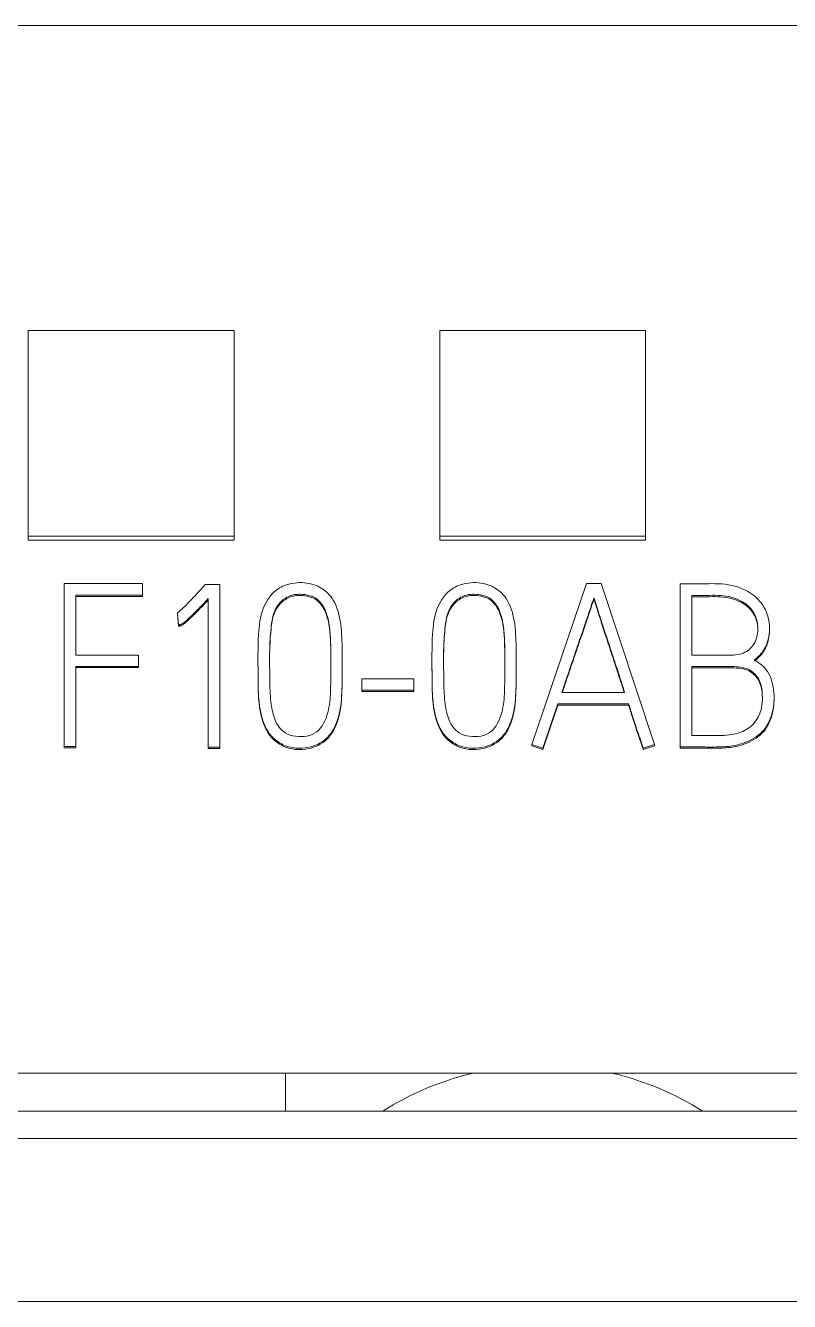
# Model space of a CAD drawing. Header units: millimetres. Extents: x 4134 to 7422, y 1400 to 3585.
# Drawn here: x 5989.42 to 5996.85, y 3360.38 to 3372.78 of the extents above; entities that cross this region are included whole.
import ezdxf

# ---------------------------------------------------------------- set-up
doc = ezdxf.new("R2010")
doc.units = ezdxf.units.MM
doc.layers.add('000-PI-Oprema', color=30, linetype='Continuous', lineweight=5)

# ---------------------------------------------------------------- blocks, each defined once
blk = doc.blocks.new('S7-1500 AI HS - 6ES7531-7NF10-0AB0')
at = {"layer": '000-PI-Oprema', "color": 0, "linetype": 'ByBlock', "lineweight": 0}
for p, q in [((29.8, 147), (5, 147)), ((16.4, 144.036), (16.4, 142.037)), ((18.4, 144.036), (16.4, 144.036)), ((18.4, 142.037), (18.4, 144.036)), ((20.4, 144.036), (20.4, 142.037)), ((22.4, 144.036), (20.4, 144.036)), ((22.4, 142.037), (22.4, 144.036)), ((16.4, 142.037), (16.4, 141.999)), ((16.4, 142.037), (18.4, 142.037)), ((16.4, 141.999), (18.4, 141.999)), ((18.4, 142.037), (18.4, 141.999)), ((20.4, 142.037), (20.4, 141.999)), ((20.4, 142.037), (22.4, 142.037)), ((20.4, 141.999), (22.4, 141.999)), ((22.4, 142.037), (22.4, 141.999)), ((16.749, 141.576), (16.749, 139.993)), ((17.511, 141.576), (16.749, 141.576)), ((17.511, 141.464), (17.511, 141.576)), ((18.121, 141.567), (18.261, 141.567)), ((18.261, 141.567), (18.261, 139.987)), ((21.827, 141.578), (21.296, 140.013)), ((21.969, 141.578), (21.827, 141.578)), ((22.486, 140.013), (21.969, 141.578)), ((22.737, 139.989), (22.737, 141.574)), ((16.863, 140.882), (16.863, 141.464)), ((16.863, 141.464), (17.511, 141.464)), ((16.863, 141.451), (17.511, 141.451)), ((17.511, 141.464), (17.511, 141.451)), ((18.15, 139.987), (18.15, 141.431)), ((21.898, 141.437), (21.898, 141.424)), ((22.85, 141.461), (22.85, 140.88)), ((17.852, 141.292), (17.852, 141.28)), ((17.859, 141.175), (17.852, 141.292)), ((17.859, 141.162), (17.852, 141.28)), ((17.859, 141.175), (17.859, 141.162)), ((23.605, 141.125), (23.605, 141.146)), ((17.471, 140.882), (16.863, 140.882)), ((17.471, 140.772), (17.471, 140.882)), ((16.863, 139.993), (16.863, 140.772)), ((16.863, 140.772), (17.471, 140.772)), ((16.863, 140.76), (17.471, 140.76)), ((17.471, 140.772), (17.471, 140.76)), ((18.633, 140.84), (18.633, 140.827)), ((19.452, 140.796), (19.452, 140.809)), ((20.324, 140.84), (20.324, 140.827)), ((21.143, 140.796), (21.143, 140.809)), ((22.85, 140.77), (22.85, 140.099)), ((19.643, 140.651), (19.643, 140.539)), ((20.149, 140.651), (19.643, 140.651)), ((20.149, 140.539), (20.149, 140.651)), ((19.643, 140.539), (19.643, 140.526)), ((19.643, 140.539), (20.149, 140.539)), ((19.643, 140.526), (20.149, 140.526)), ((20.149, 140.539), (20.149, 140.526)), ((22.197, 140.519), (21.587, 140.519)), ((21.403, 139.978), (21.549, 140.407)), ((21.403, 139.965), (21.549, 140.394)), ((21.549, 140.407), (21.549, 140.394)), ((21.549, 140.407), (22.235, 140.407)), ((21.549, 140.394), (22.235, 140.394)), ((22.235, 140.407), (22.235, 140.394)), ((23.649, 140.453), (23.649, 140.466)), ((21.296, 140.013), (21.296, 140)), ((21.296, 140.013), (21.403, 139.978)), ((21.296, 140), (21.403, 139.965)), ((22.377, 139.978), (22.486, 140.013)), ((22.377, 139.965), (22.486, 140)), ((22.486, 140.013), (22.486, 140)), ((16.749, 139.993), (16.749, 139.98)), ((16.749, 139.993), (16.863, 139.993)), ((16.749, 139.98), (16.863, 139.98)), ((16.863, 139.993), (16.863, 139.98)), ((18.261, 139.987), (18.15, 139.987)), ((18.15, 139.987), (18.15, 139.974)), ((18.261, 139.974), (18.15, 139.974)), ((18.261, 139.987), (18.261, 139.974)), ((21.403, 139.978), (21.403, 139.965)), ((22.377, 139.978), (22.377, 139.965)), ((22.737, 139.989), (22.737, 139.976)), ((29.8, 136.817), (5, 136.817)), ((18.9, 136.817), (18.9, 136.449)), ((29.9, 136.449), (4.9, 136.449)), ((29.9, 136.185), (4.9, 136.185)), ((5.9, 134.6), (28.9, 134.6))]:
    blk.add_line(p, q, dxfattribs=at)
for start, end in [(103.753, 122.3801), (57.6199, 76.247)]:
    blk.add_arc((21.4, 134), 2.9, start, end, dxfattribs=at)
for points, knots in [([(17.852, 141.292), (17.872, 141.309), (17.908, 141.341), (17.963, 141.396), (18.015, 141.452), (18.069, 141.51), (18.103, 141.547), (18.121, 141.567)], [0, 0, 0, 0, 0.198846, 0.377684, 0.606339, 0.795382, 1, 1, 1, 1]), ([(18.963, 141.578), (18.921, 141.57), (18.797, 141.53), (18.662, 141.338), (18.63, 141.04), (18.634, 140.744), (18.634, 140.488), (18.663, 140.278), (18.724, 140.113), (18.905, 139.979), (19.108, 139.961), (19.311, 140.055), (19.421, 140.249), (19.452, 140.482), (19.452, 140.737), (19.453, 140.991), (19.441, 141.204), (19.389, 141.389), (19.297, 141.515), (19.137, 141.588), (19.027, 141.59), (18.963, 141.578)], [0, 0, 0, 0, 0.03125, 0.09375, 0.15625, 0.25, 0.3125, 0.34375, 0.40625, 0.4375, 0.5, 0.546875, 0.59375, 0.65625, 0.71875, 0.78125, 0.84375, 0.875, 0.921875, 0.953125, 1, 1, 1, 1]), ([(20.654, 141.578), (20.612, 141.57), (20.488, 141.53), (20.353, 141.338), (20.321, 141.04), (20.325, 140.744), (20.325, 140.488), (20.354, 140.278), (20.415, 140.113), (20.596, 139.979), (20.799, 139.961), (21.002, 140.055), (21.112, 140.249), (21.143, 140.482), (21.143, 140.737), (21.144, 140.991), (21.132, 141.204), (21.08, 141.389), (20.988, 141.515), (20.828, 141.588), (20.718, 141.59), (20.654, 141.578)], [0, 0, 0, 0, 0.03125, 0.09375, 0.15625, 0.25, 0.3125, 0.34375, 0.40625, 0.4375, 0.5, 0.546875, 0.59375, 0.65625, 0.71875, 0.78125, 0.84375, 0.875, 0.921875, 0.953125, 1, 1, 1, 1]), ([(22.737, 141.574), (22.796, 141.574), (22.942, 141.571), (23.175, 141.585), (23.409, 141.513), (23.564, 141.357), (23.615, 141.177), (23.597, 141.015), (23.534, 140.901), (23.482, 140.852), (23.458, 140.834)], [0, 0, 0, 0, 0.121799, 0.300471, 0.478612, 0.608153, 0.736749, 0.853072, 0.938599, 1, 1, 1, 1]), ([(18.15, 141.431), (18.132, 141.411), (18.099, 141.376), (18.052, 141.328), (18.013, 141.288), (17.98, 141.256), (17.953, 141.231), (17.93, 141.21), (17.911, 141.196), (17.895, 141.185), (17.883, 141.18), (17.874, 141.177), (17.866, 141.176), (17.861, 141.175), (17.859, 141.175)], [0, 0, 0, 0, 0.200504, 0.370797, 0.510902, 0.6264, 0.722885, 0.800448, 0.861213, 0.907383, 0.939504, 0.963232, 0.983337, 1, 1, 1, 1]), ([(18.15, 141.418), (18.132, 141.399), (18.099, 141.363), (18.052, 141.315), (18.013, 141.276), (17.98, 141.244), (17.953, 141.218), (17.93, 141.198), (17.911, 141.183), (17.895, 141.173), (17.883, 141.167), (17.874, 141.164), (17.866, 141.163), (17.861, 141.162), (17.859, 141.162)], [0, 0, 0, 0, 0.200504, 0.370797, 0.510902, 0.6264, 0.722885, 0.800448, 0.861213, 0.907383, 0.939504, 0.963232, 0.983337, 1, 1, 1, 1]), ([(19.189, 141.437), (19.159, 141.456), (19.071, 141.478), (18.925, 141.471), (18.783, 141.336), (18.757, 141.138), (18.744, 140.931), (18.747, 140.754), (18.747, 140.579), (18.756, 140.42), (18.789, 140.247), (18.873, 140.123), (19.033, 140.077), (19.225, 140.105), (19.326, 140.325), (19.342, 140.562), (19.342, 140.811), (19.34, 141.038), (19.324, 141.214), (19.281, 141.35), (19.219, 141.419), (19.189, 141.437)], [0, 0, 0, 0, 0.03125, 0.078125, 0.125, 0.1875, 0.25, 0.3125, 0.34375, 0.40625, 0.453125, 0.5, 0.53125, 0.59375, 0.65625, 0.71875, 0.8125, 0.875, 0.921875, 0.96875, 1, 1, 1, 1]), ([(19.189, 141.424), (19.159, 141.443), (19.071, 141.466), (18.925, 141.458), (18.783, 141.324), (18.757, 141.125), (18.747, 140.961), (18.746, 140.864), (18.746, 140.838)], [0, 0, 0, 0, 0.114194, 0.285486, 0.456777, 0.685166, 0.913555, 1, 1, 1, 1]), ([(19.341, 140.75), (19.341, 140.778), (19.341, 140.876), (19.34, 141.026), (19.324, 141.201), (19.281, 141.337), (19.219, 141.406), (19.189, 141.424)], [0, 0, 0, 0, 0.115044, 0.410029, 0.631268, 0.852507, 1, 1, 1, 1]), ([(20.88, 141.437), (20.85, 141.456), (20.762, 141.478), (20.616, 141.471), (20.474, 141.336), (20.448, 141.138), (20.435, 140.931), (20.438, 140.754), (20.438, 140.579), (20.447, 140.42), (20.48, 140.247), (20.564, 140.123), (20.724, 140.077), (20.916, 140.105), (21.017, 140.325), (21.033, 140.562), (21.033, 140.811), (21.031, 141.038), (21.015, 141.214), (20.972, 141.35), (20.91, 141.419), (20.88, 141.437)], [0, 0, 0, 0, 0.03125, 0.078125, 0.125, 0.1875, 0.25, 0.3125, 0.34375, 0.40625, 0.453125, 0.5, 0.53125, 0.59375, 0.65625, 0.71875, 0.8125, 0.875, 0.921875, 0.96875, 1, 1, 1, 1]), ([(20.88, 141.424), (20.85, 141.443), (20.762, 141.466), (20.616, 141.458), (20.474, 141.324), (20.448, 141.125), (20.438, 140.961), (20.437, 140.864), (20.437, 140.838)], [0, 0, 0, 0, 0.114194, 0.285486, 0.456777, 0.685166, 0.913555, 1, 1, 1, 1]), ([(21.032, 140.75), (21.032, 140.778), (21.032, 140.876), (21.031, 141.026), (21.015, 141.201), (20.972, 141.337), (20.91, 141.406), (20.88, 141.424)], [0, 0, 0, 0, 0.115044, 0.410029, 0.631268, 0.852507, 1, 1, 1, 1]), ([(21.587, 140.519), (21.598, 140.552), (21.62, 140.617), (21.653, 140.716), (21.687, 140.815), (21.72, 140.912), (21.751, 141.005), (21.782, 141.093), (21.81, 141.174), (21.835, 141.248), (21.857, 141.313), (21.874, 141.367), (21.888, 141.407), (21.895, 141.429), (21.898, 141.437)], [0, 0, 0, 0, 0.106118, 0.213594, 0.322428, 0.429305, 0.530911, 0.627246, 0.716632, 0.797389, 0.869519, 0.929228, 0.972722, 1, 1, 1, 1]), ([(21.591, 140.519), (21.601, 140.547), (21.621, 140.609), (21.653, 140.703), (21.687, 140.802), (21.72, 140.899), (21.751, 140.992), (21.782, 141.08), (21.81, 141.161), (21.835, 141.236), (21.857, 141.301), (21.874, 141.354), (21.888, 141.394), (21.895, 141.416), (21.898, 141.424)], [0, 0, 0, 0, 0.09357, 0.202554, 0.312916, 0.421294, 0.524326, 0.622014, 0.712654, 0.794544, 0.867687, 0.928234, 0.972339, 1, 1, 1, 1]), ([(21.898, 141.437), (21.901, 141.429), (21.908, 141.407), (21.921, 141.367), (21.938, 141.313), (21.959, 141.248), (21.983, 141.174), (22.009, 141.093), (22.038, 141.005), (22.069, 140.912), (22.101, 140.815), (22.134, 140.716), (22.166, 140.617), (22.187, 140.552), (22.197, 140.519)], [0, 0, 0, 0, 0.027336, 0.070868, 0.130595, 0.202708, 0.283396, 0.372662, 0.4689, 0.570509, 0.677489, 0.786433, 0.893936, 1, 1, 1, 1]), ([(21.898, 141.424), (21.901, 141.416), (21.908, 141.394), (21.921, 141.354), (21.938, 141.301), (21.959, 141.236), (21.983, 141.161), (22.009, 141.08), (22.038, 140.992), (22.069, 140.899), (22.101, 140.802), (22.134, 140.703), (22.164, 140.609), (22.184, 140.548), (22.193, 140.519)], [0, 0, 0, 0, 0.02772, 0.071862, 0.132428, 0.205553, 0.287375, 0.377893, 0.475483, 0.578518, 0.686999, 0.797473, 0.906485, 1, 1, 1, 1]), ([(22.85, 140.88), (22.898, 140.88), (22.983, 140.88), (23.113, 140.881), (23.242, 140.876), (23.387, 140.899), (23.485, 141.022), (23.5, 141.165), (23.457, 141.308), (23.342, 141.413), (23.168, 141.468), (23, 141.46), (22.89, 141.462), (22.85, 141.461)], [0, 0, 0, 0, 0.089881, 0.159215, 0.241238, 0.333496, 0.41712, 0.515535, 0.593949, 0.688978, 0.794399, 0.924872, 1, 1, 1, 1]), ([(23.492, 141.124), (23.492, 141.137), (23.488, 141.192), (23.457, 141.295), (23.342, 141.401), (23.168, 141.455), (23, 141.447), (22.89, 141.449), (22.85, 141.449)], [0, 0, 0, 0, 0.046506, 0.200835, 0.387866, 0.595348, 0.852137, 1, 1, 1, 1]), ([(23.605, 141.128), (23.605, 141.081), (23.592, 140.993), (23.534, 140.888), (23.482, 140.84), (23.458, 140.821)], [0, 0, 0, 0, 0.39415, 0.746816, 1, 1, 1, 1]), ([(18.633, 140.827), (18.633, 140.781), (18.634, 140.65), (18.634, 140.476), (18.663, 140.266), (18.724, 140.101), (18.905, 139.966), (19.108, 139.948), (19.311, 140.043), (19.421, 140.236), (19.452, 140.47), (19.452, 140.663), (19.452, 140.772), (19.452, 140.796)], [0, 0, 0, 0, 0.065476, 0.18556, 0.245602, 0.365686, 0.425728, 0.545812, 0.635875, 0.725938, 0.846022, 0.966106, 1, 1, 1, 1]), ([(20.324, 140.827), (20.324, 140.781), (20.325, 140.65), (20.325, 140.476), (20.354, 140.266), (20.415, 140.101), (20.596, 139.966), (20.799, 139.948), (21.002, 140.043), (21.112, 140.236), (21.143, 140.47), (21.143, 140.663), (21.143, 140.772), (21.143, 140.796)], [0, 0, 0, 0, 0.065476, 0.18556, 0.245602, 0.365686, 0.425728, 0.545812, 0.635875, 0.725938, 0.846022, 0.966106, 1, 1, 1, 1]), ([(23.458, 140.834), (23.511, 140.804), (23.609, 140.722), (23.657, 140.525), (23.644, 140.328), (23.565, 140.141), (23.405, 140.037), (23.24, 139.993), (23.08, 139.987), (22.911, 139.989), (22.795, 139.989), (22.737, 139.989)], [0, 0, 0, 0, 0.103943, 0.238103, 0.352261, 0.47238, 0.599265, 0.688206, 0.785795, 0.892897, 1, 1, 1, 1]), ([(22.85, 140.099), (22.889, 140.099), (22.993, 140.099), (23.134, 140.097), (23.286, 140.113), (23.42, 140.168), (23.529, 140.31), (23.541, 140.48), (23.52, 140.641), (23.407, 140.761), (23.229, 140.773), (23.045, 140.769), (22.914, 140.77), (22.85, 140.77)], [0, 0, 0, 0, 0.066156, 0.175169, 0.23737, 0.32413, 0.412445, 0.52466, 0.605148, 0.683631, 0.78156, 0.89078, 1, 1, 1, 1]), ([(23.536, 140.45), (23.536, 140.462), (23.534, 140.522), (23.52, 140.628), (23.407, 140.749), (23.229, 140.76), (23.045, 140.757), (22.914, 140.757), (22.85, 140.757)], [0, 0, 0, 0, 0.039686, 0.202294, 0.36085, 0.558693, 0.779347, 1, 1, 1, 1]), ([(22.235, 140.407), (22.241, 140.387), (22.254, 140.348), (22.272, 140.292), (22.289, 140.239), (22.305, 140.19), (22.32, 140.145), (22.335, 140.102), (22.35, 140.06), (22.364, 140.018), (22.373, 139.991), (22.377, 139.978)], [0, 0, 0, 0, 0.138948, 0.27018, 0.393699, 0.508312, 0.612826, 0.707241, 0.810993, 0.908573, 1, 1, 1, 1]), ([(22.235, 140.394), (22.241, 140.374), (22.254, 140.335), (22.272, 140.279), (22.289, 140.226), (22.305, 140.177), (22.32, 140.132), (22.335, 140.089), (22.35, 140.047), (22.364, 140.005), (22.373, 139.978), (22.377, 139.965)], [0, 0, 0, 0, 0.138948, 0.27018, 0.393699, 0.508312, 0.612826, 0.707241, 0.810993, 0.908573, 1, 1, 1, 1]), ([(23.649, 140.455), (23.649, 140.409), (23.637, 140.3), (23.565, 140.128), (23.405, 140.024), (23.24, 139.981), (23.08, 139.975), (22.911, 139.976), (22.795, 139.976), (22.737, 139.976)], [0, 0, 0, 0, 0.115677, 0.279669, 0.452899, 0.574324, 0.707557, 0.853779, 1, 1, 1, 1])]:
    blk.add_open_spline(points, degree=3, knots=knots, dxfattribs=at)

msp = doc.modelspace()

# ---------------------------------------------------------------- block references
at = {"layer": '000-PI-Oprema', "color": 0, "linetype": 'ByBlock', "lineweight": 0}
msp.add_blockref('S7-1500 AI HS - 6ES7531-7NF10-0AB0', (5973.048, 3225.785), dxfattribs=at)

doc.saveas('drawing.dxf')
